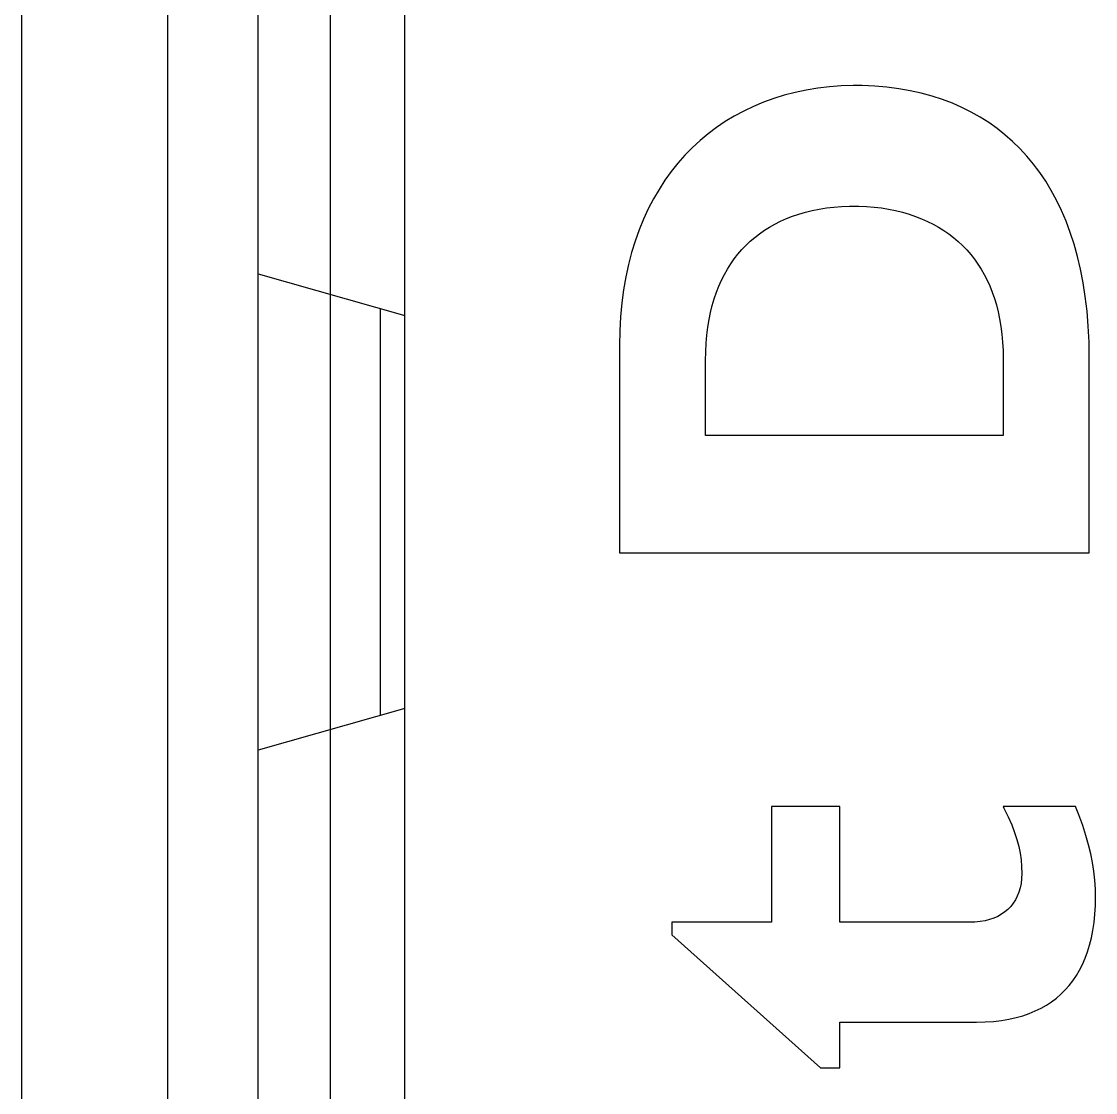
# Paper-space layout '2 DOOR PANEL LAYOUT - A1 Sheet' of a CAD drawing. Extents: x 50 to 825, y 22 to 486.
# Drawn here: x 424.756 to 425.329, y 337.684 to 338.255 of the extents above; entities that cross this region are included whole.
import ezdxf

# ---------------------------------------------------------------- set-up
doc = ezdxf.new("R2010")
doc.units = 0
doc.layers.add('N-EQPM', color=3, linetype='Continuous', lineweight=25)

psp = doc.layouts.new('2 DOOR PANEL LAYOUT - A1 Sheet')

# ---------------------------------------------------------------- linework, layer by layer
at = {"layer": 'N-EQPM', "linetype": 'Continuous'}
for p, q in [((424.96035, 336.82778), (424.96035, 340.47176)), ((424.92072, 336.82392), (424.92072, 340.47033)), ((424.75603, 340.30778), (424.75603, 337.00217)), ((424.83412, 337.00217), (424.83412, 340.30778)), ((424.88226, 337.60867), (424.88226, 339.70116)), ((424.88227, 338.12074), (424.96035, 338.09852)), ((424.94734, 338.10222), (424.94734, 337.88548)), ((424.96035, 337.88919), (424.88227, 337.86696))]:
    psp.add_line(p, q, dxfattribs=at)
for points in [[(425.31516, 338.14282), (425.31293, 338.1488), (425.31049, 338.15452), (425.30787, 338.15997), (425.30505, 338.16517), (425.30206, 338.17012), (425.29888, 338.17483), (425.29722, 338.1771), (425.29552, 338.17931), (425.29199, 338.18355), (425.28829, 338.18756), (425.28441, 338.19135), (425.28035, 338.19491), (425.27612, 338.19825), (425.27172, 338.20138), (425.26714, 338.20428), (425.26237, 338.20697), (425.25743, 338.20943), (425.2523, 338.21168), (425.24697, 338.21369), (425.24146, 338.21548), (425.23576, 338.21703), (425.22986, 338.21835), (425.22376, 338.21942), (425.21746, 338.22023), (425.21096, 338.22079), (425.20426, 338.22108), (425.20045, 338.22112), (425.1995, 338.22112), (425.19306, 338.22094), (425.18673, 338.22048), (425.18053, 338.21976), (425.17445, 338.21876), (425.16851, 338.21751), (425.16271, 338.216), (425.15707, 338.21425), (425.15157, 338.21225), (425.14624, 338.21001), (425.14107, 338.20753), (425.13607, 338.20483), (425.13124, 338.2019), (425.12658, 338.19875), (425.1221, 338.19538), (425.1178, 338.19179), (425.11368, 338.18799), (425.10975, 338.18398), (425.106, 338.17975), (425.10245, 338.17531), (425.09908, 338.17066), (425.09592, 338.1658), (425.09295, 338.16072), (425.09019, 338.15544), (425.08763, 338.14993), (425.08529, 338.14421), (425.08317, 338.13827), (425.08127, 338.13211), (425.07961, 338.12574), (425.07818, 338.11913), (425.07699, 338.1123), (425.07605, 338.10525), (425.07538, 338.09796), (425.07496, 338.09043), (425.07482, 338.08267), (425.07482, 337.97211), (425.32532, 337.97211), (425.32532, 338.07568), (425.32518, 338.08442), (425.32477, 338.09283), (425.3241, 338.1009), (425.32319, 338.10865), (425.32203, 338.11608), (425.32064, 338.12321), (425.31903, 338.13003), (425.3172, 338.13657)], [(425.27475, 338.10772), (425.2758, 338.1042), (425.27673, 338.10055), (425.27753, 338.09674), (425.27819, 338.09278), (425.27871, 338.08867), (425.27909, 338.08439), (425.27933, 338.07994), (425.27941, 338.07532), (425.27941, 338.03456), (425.12073, 338.03456), (425.12073, 338.0746), (425.12081, 338.07931), (425.12104, 338.08383), (425.12142, 338.08818), (425.12195, 338.09237), (425.12261, 338.09639), (425.1234, 338.10026), (425.12432, 338.10398), (425.12537, 338.10755), (425.12655, 338.11097), (425.12784, 338.11426), (425.12853, 338.11585), (425.12924, 338.11741), (425.13077, 338.12043), (425.1324, 338.12333), (425.13415, 338.12609), (425.13601, 338.12874), (425.13797, 338.13126), (425.14005, 338.13367), (425.14224, 338.13596), (425.14454, 338.13814), (425.14695, 338.14021), (425.14947, 338.14216), (425.15211, 338.144), (425.15487, 338.14573), (425.15774, 338.14734), (425.16074, 338.14884), (425.16385, 338.15022), (425.16709, 338.15149), (425.17046, 338.15263), (425.17394, 338.15364), (425.17756, 338.15452), (425.1813, 338.15527), (425.18516, 338.15588), (425.18915, 338.15635), (425.19326, 338.15667), (425.19748, 338.15685), (425.20009, 338.15688), (425.20252, 338.15685), (425.20658, 338.15668), (425.21059, 338.15635), (425.21451, 338.15588), (425.21834, 338.15527), (425.22207, 338.15451), (425.2257, 338.15361), (425.22921, 338.15259), (425.2326, 338.15143), (425.23588, 338.15016), (425.23903, 338.14876), (425.24207, 338.14725), (425.24498, 338.14562), (425.24777, 338.14388), (425.25045, 338.14203), (425.253, 338.14007), (425.25544, 338.13801), (425.25777, 338.13583), (425.25998, 338.13354), (425.26208, 338.13115), (425.26406, 338.12864), (425.26593, 338.12602), (425.26769, 338.12328), (425.26933, 338.12042), (425.27086, 338.11744), (425.27228, 338.11433), (425.27357, 338.11109)], [(425.28398, 337.82707), (425.2855, 337.82305), (425.28673, 337.81926), (425.28769, 337.81561), (425.28841, 337.81205), (425.28892, 337.80853), (425.28922, 337.80497), (425.28931, 337.80129), (425.28921, 337.79853), (425.28891, 337.79594), (425.28842, 337.79351), (425.28776, 337.79124), (425.28692, 337.78912), (425.28592, 337.78715), (425.28475, 337.78532), (425.28343, 337.78363), (425.28195, 337.78209), (425.28032, 337.7807), (425.27853, 337.77945), (425.27658, 337.77834), (425.27447, 337.7774), (425.2722, 337.77661), (425.26975, 337.77599), (425.26714, 337.77555), (425.26435, 337.7753), (425.26214, 337.77524), (425.19238, 337.77524), (425.19238, 337.83693), (425.15597, 337.83693), (425.15597, 337.77524), (425.10276, 337.77524), (425.10276, 337.7686), (425.18207, 337.69772), (425.19238, 337.69772), (425.19238, 337.72197), (425.2651, 337.72197), (425.2698, 337.72208), (425.27426, 337.72238), (425.27848, 337.72287), (425.28249, 337.72355), (425.28629, 337.7244), (425.28989, 337.72542), (425.2933, 337.7266), (425.29493, 337.72725), (425.29653, 337.72794), (425.29958, 337.72943), (425.30246, 337.73107), (425.30518, 337.73287), (425.30775, 337.73481), (425.31017, 337.7369), (425.31244, 337.73914), (425.31457, 337.74154), (425.31656, 337.74409), (425.31841, 337.74681), (425.32012, 337.7497), (425.32169, 337.75276), (425.32311, 337.75601), (425.32439, 337.75944), (425.32551, 337.76306), (425.32648, 337.76687), (425.32727, 337.77089), (425.32789, 337.77512), (425.32833, 337.77954), (425.32858, 337.78418), (425.32864, 337.7877), (425.32854, 337.79282), (425.32824, 337.79768), (425.32775, 337.8024), (425.32705, 337.80708), (425.32613, 337.81177), (425.32498, 337.81656), (425.32356, 337.82153), (425.32183, 337.82679), (425.31974, 337.83247), (425.31796, 337.83693), (425.27941, 337.83693), (425.27982, 337.83611), (425.28211, 337.83139)]]:
    psp.add_lwpolyline(points, close=True, dxfattribs=at)

doc.saveas('drawing.dxf')
